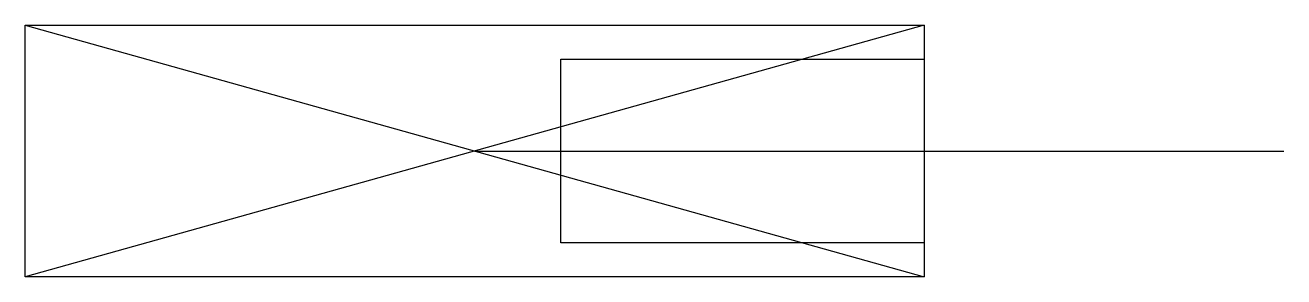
# Model space of a CAD drawing. Header units: millimetres. Extents: x -25 to 45, y 0 to 14.
import ezdxf

# ---------------------------------------------------------------- set-up
doc = ezdxf.new("R2010")
doc.units = ezdxf.units.MM
doc.layers.get('0').update_dxf_attribs({"linetype": 'CONTINUOUS'})

msp = doc.modelspace()

# ---------------------------------------------------------------- linework, layer by layer
for p, q in [((25, 14), (-25, 0)), ((-25, 14), (25, 0)), ((0, 7), (45, 7))]:
    msp.add_line(p, q)
for points in [[(25, 0), (-25, 0), (-25, 14), (25, 14)], [(4.8, 12.1), (25, 12.1), (25, 1.9), (4.8, 1.9)]]:
    msp.add_lwpolyline(points, close=True)

doc.saveas('drawing.dxf')
